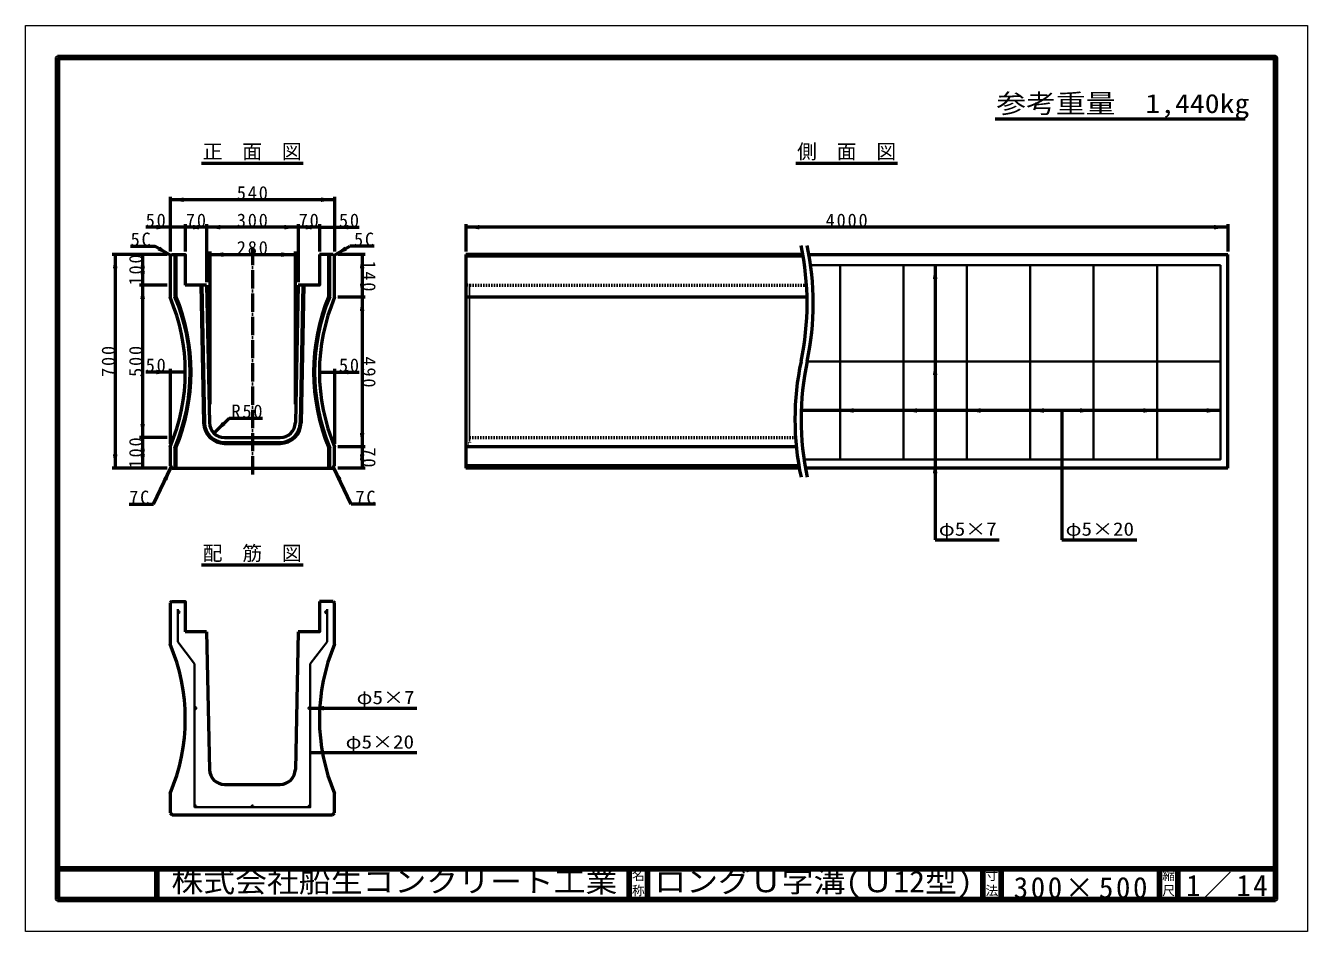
# Model space of a CAD drawing. Units: millimetres, scale not verified. Extents: x -2102 to 2102, y -1485 to 1485.
import ezdxf
from ezdxf.enums import TextEntityAlignment as Align

# ---------------------------------------------------------------- set-up
doc = ezdxf.new("R2010")
doc.units = ezdxf.units.MM
doc.header["$LTSCALE"] = 5
doc.linetypes.add('DOTTED', pattern=[1.75, 0.25, -1.5])
doc.linetypes.add('LONG_DASHED_DOTTED', pattern=[15.25, 12, -1.5, 0.25, -1.5])
doc.layers.add('0-0_V-nasSTD', color=7, linetype='Continuous', lineweight=50)
doc.layers.add('0-1_0', color=7, linetype='Continuous', lineweight=50)
doc.styles.add('ＭＳ ゴシック', font='')
doc.styles.get('ＭＳ ゴシック').set_extended_font_data('MS Gothic')

msp = doc.modelspace()

# ---------------------------------------------------------------- linework, layer by layer
at = {"layer": '0-0_V-nasSTD', "lineweight": 100}
for p, q in [((-1997.5, 1380), (-1997.5, -1380)), ((-1997.5, -1280), (1997.5, -1280)), ((-1672.5, -1280), (-1672.5, -1380)), ((-122.5, -1280), (-122.5, -1380)), ((-62.5, -1280), (-62.5, -1380)), ((1037.5, -1280), (1037.5, -1380)), ((1097.5, -1280), (1097.5, -1380)), ((1617.5, -1280), (1617.5, -1380)), ((1677.5, -1280), (1677.5, -1380)), ((-1997.5, -1380), (1997.5, -1380))]:
    msp.add_line(p, q, dxfattribs=at)
at = {"layer": '0-0_V-nasSTD'}
for p, q in [((-1628.654, 924.105), (-1628.654, 744.105)), ((-1088.654, 914.105), (-1628.654, 914.105)), ((-1088.654, 924.105), (-1088.654, 744.105)), ((-1628.654, 824.105), (-1708.654, 824.105)), ((-1578.654, 824.105), (-1628.654, 824.105)), ((-1578.654, 834.105), (-1578.654, 744.105)), ((-1508.654, 824.105), (-1578.654, 824.105)), ((-1508.654, 834.105), (-1508.654, 644.105)), ((-1208.654, 824.105), (-1508.654, 824.105)), ((-1208.654, 834.105), (-1208.654, 644.105)), ((-1138.654, 824.105), (-1208.654, 824.105)), ((-1138.654, 834.105), (-1138.654, 744.105)), ((-658.654, 834.105), (-658.654, 744.105)), ((1841.346, 824.105), (-658.654, 824.105)), ((1841.346, 834.105), (1841.346, 744.105)), ((-1758.116, 761.605), (-1678.116, 761.605)), ((-1626.154, 731.605), (-1678.116, 761.605)), ((-1091.154, 731.605), (-1039.193, 761.605)), ((-959.193, 761.605), (-1039.193, 761.605)), ((-1638.654, 734.105), (-1818.654, 734.105)), ((-1808.654, 734.105), (-1808.654, 34.105)), ((-1718.654, 734.105), (-1718.654, 634.105)), ((-1623.654, 734.105), (-1628.654, 729.105)), ((-1628.654, 729.105), (-1628.654, 594.105)), ((-1612.654, 734.105), (-1612.654, 597.349)), ((-1609.654, 734.105), (-1609.654, 597.952)), ((-1498.655, 744.105), (-1498.655, 244.105)), ((-1498.655, 734.105), (-1218.655, 734.105)), ((-1218.655, 744.105), (-1218.655, 244.105)), ((-1093.654, 734.105), (-1138.654, 734.105)), ((-1107.654, 597.952), (-1107.654, 734.105)), ((-1104.654, 597.349), (-1104.654, 734.105)), ((-1093.654, 734.105), (-1088.654, 729.105)), ((-1088.654, 594.105), (-1088.654, 729.105)), ((-988.654, 734.105), (-1078.654, 734.105)), ((-998.654, 734.105), (-998.654, 594.105)), ((-658.654, 734.105), (-658.654, 34.105)), ((447.209, 734.105), (-658.654, 734.105)), ((448.085, 729.105), (-658.654, 729.105)), ((467.209, 734.105), (1841.346, 734.105)), ((1841.346, 34.105), (1841.346, 734.105)), ((881.346, 699.105), (881.346, -200.895)), ((-1638.654, 634.105), (-1728.654, 634.105)), ((-1718.654, 634.105), (-1718.654, 134.105)), ((-1508.654, 634.105), (-1578.654, 634.105)), ((-1527.658, 634.105), (-1518.63, 182.725)), ((-1524.657, 634.105), (-1515.631, 182.785)), ((-1508.654, 634.105), (-1499.634, 183.105)), ((-1208.654, 634.105), (-1217.674, 183.105)), ((-1192.651, 634.105), (-1201.677, 182.785)), ((-1189.65, 634.105), (-1198.678, 182.725)), ((-988.654, 594.105), (-1078.654, 594.105)), ((-998.654, 594.105), (-998.654, 104.105)), ((461.127, 594.105), (-658.654, 594.105)), ((-1628.654, 349.105), (-1708.654, 349.105)), ((-1628.654, 359.105), (-1628.654, 114.105)), ((-1578.654, 349.105), (-1628.654, 349.105)), ((-1138.654, 349.105), (-1088.654, 349.105)), ((-1088.654, 359.105), (-1088.654, 114.105)), ((-1088.654, 349.105), (-1008.654, 349.105)), ((1817.346, 223.105), (441.807, 223.105)), ((1297.346, 223.105), (1297.346, -200.895)), ((-1484.644, 148.398), (-1435.147, 197.895)), ((-1435.147, 197.895), (-1325.147, 197.895)), ((-1638.654, 134.105), (-1728.654, 134.105)), ((-1718.654, 134.105), (-1718.654, 34.105)), ((-1449.644, 134.105), (-1267.664, 134.105)), ((-1628.654, 104.105), (-1628.654, 41.105)), ((-1612.654, 100.861), (-1612.654, 34.105)), ((-1609.654, 100.257), (-1609.654, 34.105)), ((-1449.644, 118.105), (-1267.664, 118.105)), ((-1449.644, 115.105), (-1267.664, 115.105)), ((-1107.654, 34.105), (-1107.654, 100.257)), ((-1104.654, 34.105), (-1104.654, 100.861)), ((-1088.654, 41.105), (-1088.654, 104.105)), ((-988.654, 104.105), (-1078.654, 104.105)), ((-998.654, 104.105), (-998.654, 34.105)), ((425.795, 104.105), (-658.654, 104.105)), ((-1638.654, 34.105), (-1818.654, 34.105)), ((-1682.723, -84.603), (-1625.154, 37.605)), ((-1628.654, 41.105), (-1621.654, 34.105)), ((-1621.654, 34.105), (-1095.654, 34.105)), ((-1095.654, 34.105), (-1088.654, 41.105)), ((-1034.586, -84.603), (-1092.154, 37.605)), ((-988.654, 34.105), (-1078.654, 34.105)), ((434.264, 41.105), (-658.654, 41.105)), ((435.483, 34.105), (-658.654, 34.105)), ((1841.346, 34.105), (455.483, 34.105)), ((-1762.723, -84.603), (-1682.723, -84.603)), ((-954.586, -84.603), (-1034.586, -84.603)), ((881.346, -200.895), (1091.346, -200.895)), ((1297.346, -200.895), (1543.346, -200.895)), ((-1623.654, -403.131), (-1628.654, -408.131)), ((-1628.654, -408.131), (-1628.654, -543.131)), ((-1093.654, -403.131), (-1138.654, -403.131)), ((-1093.654, -403.131), (-1088.654, -408.131)), ((-1088.654, -543.131), (-1088.654, -408.131)), ((-1508.654, -503.131), (-1578.654, -503.131)), ((-1508.654, -503.131), (-1499.634, -954.131)), ((-1208.654, -503.131), (-1217.674, -954.131)), ((-1168.654, -753.131), (-818.654, -753.131)), ((-1168.654, -898.889), (-818.654, -898.889)), ((-1449.644, -1003.131), (-1267.664, -1003.131)), ((-1628.654, -1033.131), (-1628.654, -1096.131)), ((-1088.654, -1096.131), (-1088.654, -1033.131)), ((-1628.654, -1096.131), (-1621.654, -1103.131)), ((-1621.654, -1103.131), (-1095.654, -1103.131)), ((-1095.654, -1103.131), (-1088.654, -1096.131))]:
    msp.add_line(p, q, dxfattribs=at)
at = {"layer": '0-0_V-nasSTD', "linetype": 'LONG_DASHED_DOTTED'}
msp.add_line((-1358.654, 759.105), (-1358.654, 9.105), dxfattribs=at)
at = {"layer": '0-0_V-nasSTD', "lineweight": 35}
for p, q in [((472.744, 699.105), (1817.346, 699.105)), ((569.346, 699.105), (569.346, 62.105)), ((777.346, 699.105), (777.346, 62.105)), ((985.346, 699.105), (985.346, 62.105)), ((1193.346, 699.105), (1193.346, 62.105)), ((1401.346, 699.105), (1401.346, 62.105)), ((1609.346, 699.105), (1609.346, 62.105)), ((1817.346, 384.105), (461.346, 384.105)), ((-1603.654, -536.131), (-1603.654, -428.131)), ((-1113.654, -536.131), (-1113.654, -428.131)), ((-1603.654, -536.131), (-1548.654, -608.131)), ((-1113.654, -536.131), (-1168.654, -608.131)), ((-1548.654, -1078.131), (-1548.654, -608.131))]:
    msp.add_line(p, q, dxfattribs=at)
at = {"layer": '0-0_V-nasSTD', "linetype": 'DOTTED'}
for p, q in [((459.371, 634.105), (-658.654, 634.105)), ((-646.154, 634.105), (-646.154, 115.105)), ((423.32, 134.105), (-658.654, 134.105)), ((-658.654, 115.105), (-646.154, 115.105))]:
    msp.add_line(p, q, dxfattribs=at)
at = {"layer": '0-0_V-nasSTD', "lineweight": 18}
for points in [[(-2102.5, -1485), (-2102.5, 1485), (2102.5, 1485), (2102.5, -1485)], [(-2002.5, -1385), (-2002.5, 1385), (2002.5, 1385), (2002.5, -1385)]]:
    msp.add_lwpolyline(points, close=True, dxfattribs=at)
at = {"layer": '0-0_V-nasSTD', "lineweight": 100}
msp.add_lwpolyline([(1997.5, -1380), (1997.5, 1380), (-1997.5, 1380)], dxfattribs=at)
at = {"layer": '0-0_V-nasSTD'}
for points in [[(-1138.654, 824.105), (-1088.654, 824.105), (-1008.654, 824.105)], [(-1623.654, 734.105), (-1578.654, 734.105), (-1578.654, 634.105)], [(-1138.654, 734.105), (-1138.654, 634.105), (-1208.654, 634.105)], [(-1623.654, -403.131), (-1578.654, -403.131), (-1578.654, -503.131)], [(-1138.654, -403.131), (-1138.654, -503.131), (-1208.654, -503.131)]]:
    msp.add_lwpolyline(points, dxfattribs=at)
at = {"layer": '0-0_V-nasSTD', "lineweight": 35}
for points in [[(1817.346, 699.105), (1817.346, 62.105), (450.944, 62.105)], [(-1548.654, -1078.131), (-1168.654, -1078.131), (-1168.654, -608.131)]]:
    msp.add_lwpolyline(points, dxfattribs=at)
for centre in [(-1600.654, -438.131), (-1116.654, -438.131), (-1545.654, -753.131), (-1171.654, -753.131), (-1545.654, -1075.131), (-1358.654, -1075.131), (-1171.654, -1075.131)]:
    msp.add_circle(centre, 3, dxfattribs=at)
at = {"layer": '0-0_V-nasSTD'}
for centre, radius, start, end in [((-451.154, 574.105), 912.5, 347.98199, 12.01801), ((-431.154, 574.105), 912.5, 347.98199, 12.01801), ((-2203.904, 349.105), 625.25, 336.93076, 23.06924), ((-2203.904, 349.105), 641.25, 337.22428, 22.77572), ((-2203.904, 349.105), 644.25, 337.27808, 22.72192), ((-513.404, 349.105), 644.25, 157.27808, 202.72192), ((-513.404, 349.105), 641.25, 157.22428, 202.77572), ((-513.404, 349.105), 625.25, 156.93076, 203.06924), ((1333.846, 194.105), 912.5, 167.98199, 192.01801), ((1353.846, 194.105), 912.5, 167.98199, 192.01801), ((-1449.644, 184.105), 69, 181.14576, 270), ((-1449.644, 184.105), 66, 181.14576, 270), ((-1449.644, 184.105), 50, 181.14576, 270), ((-1267.664, 184.105), 50, 270, 358.85424), ((-1267.664, 184.105), 66, 270, 358.85424), ((-1267.664, 184.105), 69, 270, 358.85424), ((-2203.904, -788.131), 625.25, 336.93076, 23.06924), ((-513.404, -788.131), 625.25, 156.93076, 203.06924), ((-1449.644, -953.131), 50, 181.14576, 270), ((-1267.664, -953.131), 50, 270, 358.85424)]:
    msp.add_arc(centre, radius, start, end, dxfattribs=at)
for points in [[(-1628.654, 914.105), (-1583.654, 906.605), (-1583.654, 921.605)], [(-1133.654, 906.605), (-1133.654, 921.605), (-1088.654, 914.105)], [(-1673.654, 816.605), (-1673.654, 831.605), (-1628.654, 824.105)], [(-1578.654, 824.105), (-1533.654, 816.605), (-1533.654, 831.605)], [(-1553.654, 816.605), (-1553.654, 831.605), (-1508.654, 824.105)], [(-1508.654, 824.105), (-1463.654, 816.605), (-1463.654, 831.605)], [(-1253.654, 816.605), (-1253.654, 831.605), (-1208.654, 824.105)], [(-1208.654, 824.105), (-1163.654, 816.605), (-1163.654, 831.605)], [(-1183.654, 816.605), (-1183.654, 831.605), (-1138.654, 824.105)], [(-1088.654, 824.105), (-1043.654, 816.605), (-1043.654, 831.605)], [(-658.654, 824.105), (-613.654, 816.605), (-613.654, 831.605)], [(1796.346, 816.605), (1796.346, 831.605), (1841.346, 824.105)], [(-1668.875, 747.61), (-1661.375, 760.6), (-1626.154, 731.605)], [(-1091.154, 731.605), (-1055.933, 760.6), (-1048.433, 747.61)], [(-1816.154, 689.105), (-1808.654, 734.105), (-1801.154, 689.105)], [(-1726.154, 689.105), (-1718.654, 734.105), (-1711.154, 689.105)], [(-1498.655, 734.105), (-1453.655, 726.605), (-1453.655, 741.605)], [(-1263.655, 726.605), (-1263.655, 741.605), (-1218.655, 734.105)], [(-1006.154, 689.105), (-998.654, 734.105), (-991.154, 689.105)], [(-1726.154, 679.105), (-1718.654, 634.105), (-1711.154, 679.105)], [(873.846, 654.105), (881.346, 699.105), (888.846, 654.105)], [(-1726.154, 589.105), (-1718.654, 634.105), (-1711.154, 589.105)], [(-1006.154, 639.105), (-998.654, 594.105), (-991.154, 639.105)], [(-1006.154, 549.105), (-998.654, 594.105), (-991.154, 549.105)], [(873.846, 339.105), (881.346, 384.105), (888.846, 339.105)], [(-1673.654, 341.605), (-1673.654, 356.605), (-1628.654, 349.105)], [(-1088.654, 349.105), (-1043.654, 341.605), (-1043.654, 356.605)], [(569.346, 223.105), (614.346, 215.605), (614.346, 230.605)], [(777.346, 223.105), (822.346, 215.605), (822.346, 230.605)], [(985.346, 223.105), (1030.346, 215.605), (1030.346, 230.605)], [(1193.346, 223.105), (1238.346, 215.605), (1238.346, 230.605)], [(1356.346, 215.605), (1356.346, 230.605), (1401.346, 223.105)], [(1564.346, 215.605), (1564.346, 230.605), (1609.346, 223.105)], [(1772.346, 215.605), (1772.346, 230.605), (1817.346, 223.105)], [(-1726.154, 179.105), (-1718.654, 134.105), (-1711.154, 179.105)], [(-1484.644, 148.398), (-1458.128, 185.521), (-1447.521, 174.914)], [(-1726.154, 89.105), (-1718.654, 134.105), (-1711.154, 89.105)], [(-1006.154, 149.105), (-998.654, 104.105), (-991.154, 149.105)], [(-1006.154, 59.105), (-998.654, 104.105), (-991.154, 59.105)], [(-1816.154, 79.105), (-1808.654, 34.105), (-1801.154, 79.105)], [(-1726.154, 79.105), (-1718.654, 34.105), (-1711.154, 79.105)], [(-1006.154, 79.105), (-998.654, 34.105), (-991.154, 79.105)], [(873.846, 17.105), (881.346, 62.105), (888.846, 17.105)], [(-1651.116, 0.092), (-1637.546, -6.301), (-1625.154, 37.605)], [(-1092.154, 37.605), (-1079.762, -6.301), (-1066.192, 0.092)], [(-1603.654, -438.131), (-1603.117, -436.417), (-1602.721, -440.305)], [(-1603.117, -436.417), (-1601.109, -435.165), (-1598.818, -435.759)], [(-1603.117, -436.417), (-1598.818, -435.759), (-1597.67, -437.827)], [(-1603.117, -436.417), (-1602.721, -440.305), (-1600.502, -441.127)], [(-1603.117, -436.417), (-1600.502, -441.127), (-1598.378, -440.085)], [(-1603.117, -436.417), (-1598.378, -440.085), (-1597.67, -437.827)], [(-1119.639, -438.434), (-1118.931, -436.177), (-1114.192, -439.845)], [(-1119.639, -438.434), (-1118.491, -440.503), (-1114.192, -439.845)], [(-1118.931, -436.177), (-1116.806, -435.135), (-1114.192, -439.845)], [(-1118.491, -440.503), (-1116.2, -441.096), (-1114.192, -439.845)], [(-1116.806, -435.135), (-1114.587, -435.956), (-1114.192, -439.845)], [(-1114.587, -435.956), (-1114.192, -439.845), (-1113.654, -438.131)], [(-1548.654, -753.131), (-1548.117, -751.417), (-1547.721, -755.305)], [(-1548.117, -751.417), (-1546.109, -750.165), (-1543.818, -750.759)], [(-1548.117, -751.417), (-1543.818, -750.759), (-1542.67, -752.827)], [(-1548.117, -751.417), (-1547.721, -755.305), (-1545.502, -756.127)], [(-1548.117, -751.417), (-1545.502, -756.127), (-1543.378, -755.085)], [(-1548.117, -751.417), (-1543.378, -755.085), (-1542.67, -752.827)], [(-1174.639, -753.434), (-1173.931, -751.177), (-1169.192, -754.845)], [(-1174.639, -753.434), (-1173.491, -755.503), (-1169.192, -754.845)], [(-1173.931, -751.177), (-1171.806, -750.135), (-1169.192, -754.845)], [(-1173.491, -755.503), (-1171.2, -756.096), (-1169.192, -754.845)], [(-1171.806, -750.135), (-1169.587, -750.956), (-1169.192, -754.845)], [(-1169.587, -750.956), (-1169.192, -754.845), (-1168.654, -753.131)], [(-1168.654, -753.131), (-1123.654, -760.631), (-1123.654, -745.631)], [(-1168.654, -898.889), (-1123.654, -906.389), (-1123.654, -891.389)], [(-1548.654, -1075.131), (-1548.348, -1073.81), (-1543.94, -1077.593)], [(-1548.654, -1075.131), (-1548.593, -1075.735), (-1543.94, -1077.593)], [(-1548.593, -1075.735), (-1548.411, -1076.314), (-1543.94, -1077.593)], [(-1548.411, -1076.314), (-1548.117, -1076.845), (-1543.94, -1077.593)], [(-1548.348, -1073.81), (-1547.11, -1072.508), (-1543.94, -1077.593)], [(-1548.117, -1076.845), (-1547.721, -1077.305), (-1543.94, -1077.593)], [(-1547.721, -1077.305), (-1547.241, -1077.677), (-1543.94, -1077.593)], [(-1547.241, -1077.677), (-1546.696, -1077.944), (-1543.94, -1077.593)], [(-1547.11, -1072.508), (-1545.351, -1072.146), (-1543.94, -1077.593)], [(-1546.696, -1077.944), (-1546.109, -1078.096), (-1543.94, -1077.593)], [(-1546.109, -1078.096), (-1545.654, -1078.131), (-1543.94, -1077.593)], [(-1545.351, -1072.146), (-1543.94, -1077.593), (-1543.7, -1072.855)], [(-1543.94, -1077.593), (-1543.7, -1072.855), (-1542.75, -1074.379)], [(-1543.94, -1077.593), (-1542.841, -1076.173), (-1542.75, -1074.379)], [(-1361.62, -1075.585), (-1361.027, -1073.295), (-1360.368, -1077.593)], [(-1361.027, -1073.295), (-1360.368, -1077.593), (-1358.958, -1072.146)], [(-1360.368, -1077.593), (-1358.958, -1072.146), (-1356.7, -1072.855)], [(-1360.368, -1077.593), (-1356.7, -1072.855), (-1355.658, -1074.979)], [(-1360.368, -1077.593), (-1356.48, -1077.198), (-1355.658, -1074.979)], [(-1360.368, -1077.593), (-1358.654, -1078.131), (-1356.48, -1077.198)], [(-1174.639, -1074.827), (-1173.931, -1073.177), (-1171.05, -1078.069)], [(-1174.639, -1074.827), (-1174.277, -1076.587), (-1171.05, -1078.069)], [(-1174.277, -1076.587), (-1172.975, -1077.824), (-1171.05, -1078.069)], [(-1173.931, -1073.177), (-1172.406, -1072.227), (-1171.05, -1078.069)], [(-1172.975, -1077.824), (-1171.654, -1078.131), (-1171.05, -1078.069)], [(-1172.406, -1072.227), (-1171.05, -1078.069), (-1170.612, -1072.318)], [(-1171.05, -1078.069), (-1170.612, -1072.318), (-1169.192, -1073.417)], [(-1171.05, -1078.069), (-1169.192, -1073.417), (-1168.654, -1075.131)], [(-1171.05, -1078.069), (-1168.689, -1075.585), (-1168.654, -1075.131)], [(-1171.05, -1078.069), (-1168.841, -1076.173), (-1168.689, -1075.585)], [(-1171.05, -1078.069), (-1169.108, -1076.718), (-1168.841, -1076.173)], [(-1171.05, -1078.069), (-1169.48, -1077.198), (-1169.108, -1076.718)], [(-1171.05, -1078.069), (-1169.94, -1077.593), (-1169.48, -1077.198)], [(-1171.05, -1078.069), (-1170.471, -1077.888), (-1169.94, -1077.593)]]:
    msp.add_solid(points, dxfattribs=at)
at = {"layer": '0-1_0'}
for p, q in [((1078.036, 1179.753), (1898.036, 1179.753)), ((-1525.654, 1034.105), (-1191.654, 1034.105)), ((424.346, 1034.105), (758.346, 1034.105)), ((-1525.654, -283.131), (-1191.654, -283.131))]:
    msp.add_line(p, q, dxfattribs=at)

# ---------------------------------------------------------------- texts
at = {"layer": '0-0_V-nasSTD', "style": 'ＭＳ ゴシック'}
for s, height, width, p in [('参考重量\u30001,440kg', 62.32, 1.15, (1082.036, 1179.753)), ('φ5×7', 43.99, 1.15, (893.346, -200.895)), ('φ5×20', 43.99, 1.15, (1309.346, -200.895)), ('φ5×7', 43.99, 1.15, (-1016.654, -753.131)), ('φ5×20', 43.99, 1.15, (-1052.654, -898.889)), ('株式会社船生コンクリート工業', 69.65, 1.1, (-1624.25, -1377.5)), ('ロングＵ字溝(Ｕ12型)', 69.65, 1.1, (-39.75, -1377.5))]:
    msp.add_text(s, height=height, dxfattribs=dict(at, width=width)).set_placement(p, align=Align.BOTTOM_LEFT)
for s, height, p in [('正\u3000面\u3000図', 47.65, (-1521.658, 1034.105)), ('側\u3000面\u3000図', 47.65, (428.342, 1034.105)), ('配\u3000筋\u3000図', 47.65, (-1521.658, -283.131)), ('名', 30.79, (-113.518, -1326.001)), ('寸', 30.79, (1046.482, -1326.001)), ('縮', 30.79, (1626.482, -1326.001)), ('称', 30.79, (-113.524, -1375.99)), ('法', 30.79, (1046.476, -1375.99)), ('尺', 30.79, (1626.476, -1375.99))]:
    msp.add_text(s, height=height, dxfattribs=at).set_placement(p, align=Align.BOTTOM_LEFT)
at = {"layer": '0-0_V-nasSTD', "attachment_point": 7, "style": 'ＭＳ ゴシック'}
for s, insert, char_height in [('\\T1.2;540', (-1409.641, 914.105), 43.99), ('\\T1.2;50', (-1708.654, 824.105), 43.99), ('\\T1.2;70', (-1576.654, 824.105), 43.99), ('\\T1.2;300', (-1409.641, 824.105), 43.99), ('\\T1.2;70', (-1206.654, 824.105), 43.99), ('\\T1.2;50', (-1074.654, 824.105), 43.99), ('\\T1.2;4000', (522.24, 824.105), 43.99), ('\\T1.2;5C', (-1758.116, 761.605), 43.99), ('\\T1.2;5C', (-1025.193, 761.605), 43.99), ('\\T1.2;280', (-1409.641, 734.105), 43.99), ('\\T1.2;50', (-1708.654, 349.105), 43.99), ('\\T1.2;50', (-1074.654, 349.105), 43.99), ('\\T1.2;R50', (-1427.147, 197.895), 43.99), ('\\T1.2;7C', (-1762.723, -84.603), 43.99), ('\\T1.2;7C', (-1020.586, -84.603), 43.99), ('\\T1.16;1／14', (1704.533, -1377.418), 69.65), ('\\T1.18;300×500', (1139.081, -1377.492), 69.65)]:
    msp.add_mtext(s, dxfattribs=dict(at, insert=insert, char_height=char_height))
at = {"layer": '0-0_V-nasSTD', "char_height": 43.99, "attachment_point": 7, "style": 'ＭＳ ゴシック'}
for s, insert, rotation in [('\\T1.2;100', (-1718.654, 633.092), 90), ('\\T1.2;140', (-998.654, 715.092), 270), ('\\T1.2;700', (-1808.654, 333.092), 90), ('\\T1.2;500', (-1718.654, 333.092), 90), ('\\T1.2;490', (-998.654, 400.092), 270), ('\\T1.2;100', (-1718.654, 33.092), 90), ('\\T1.2;70', (-998.654, 102.118), 270)]:
    msp.add_mtext(s, dxfattribs=dict(at, insert=insert, rotation=rotation))

doc.saveas('drawing.dxf')
